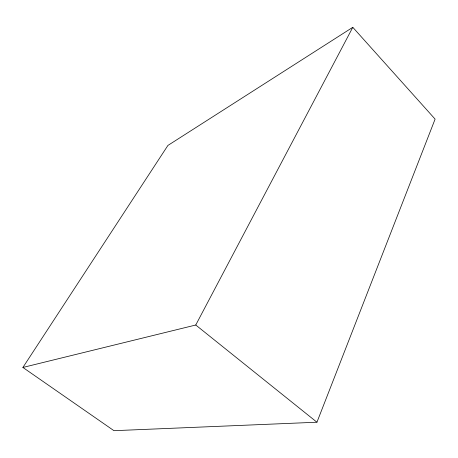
<?xml version="1.0" encoding="UTF-8"?>
<svg xmlns="http://www.w3.org/2000/svg" width="458" height="458" viewBox="0 0 458 458"><rect width="100%" height="100%" fill="white"/><g stroke="black" fill="none" stroke-linecap="round" stroke-linejoin="round"><path stroke-width="0.69" d="M316.947 422.219L435.1 119.114L352.797 27.314L167.914 145.438L22.9 367.453L113.956 430.686L316.947 422.219L195.755 325.014L22.9 367.453M195.755 325.014L352.797 27.314"/></g></svg>
